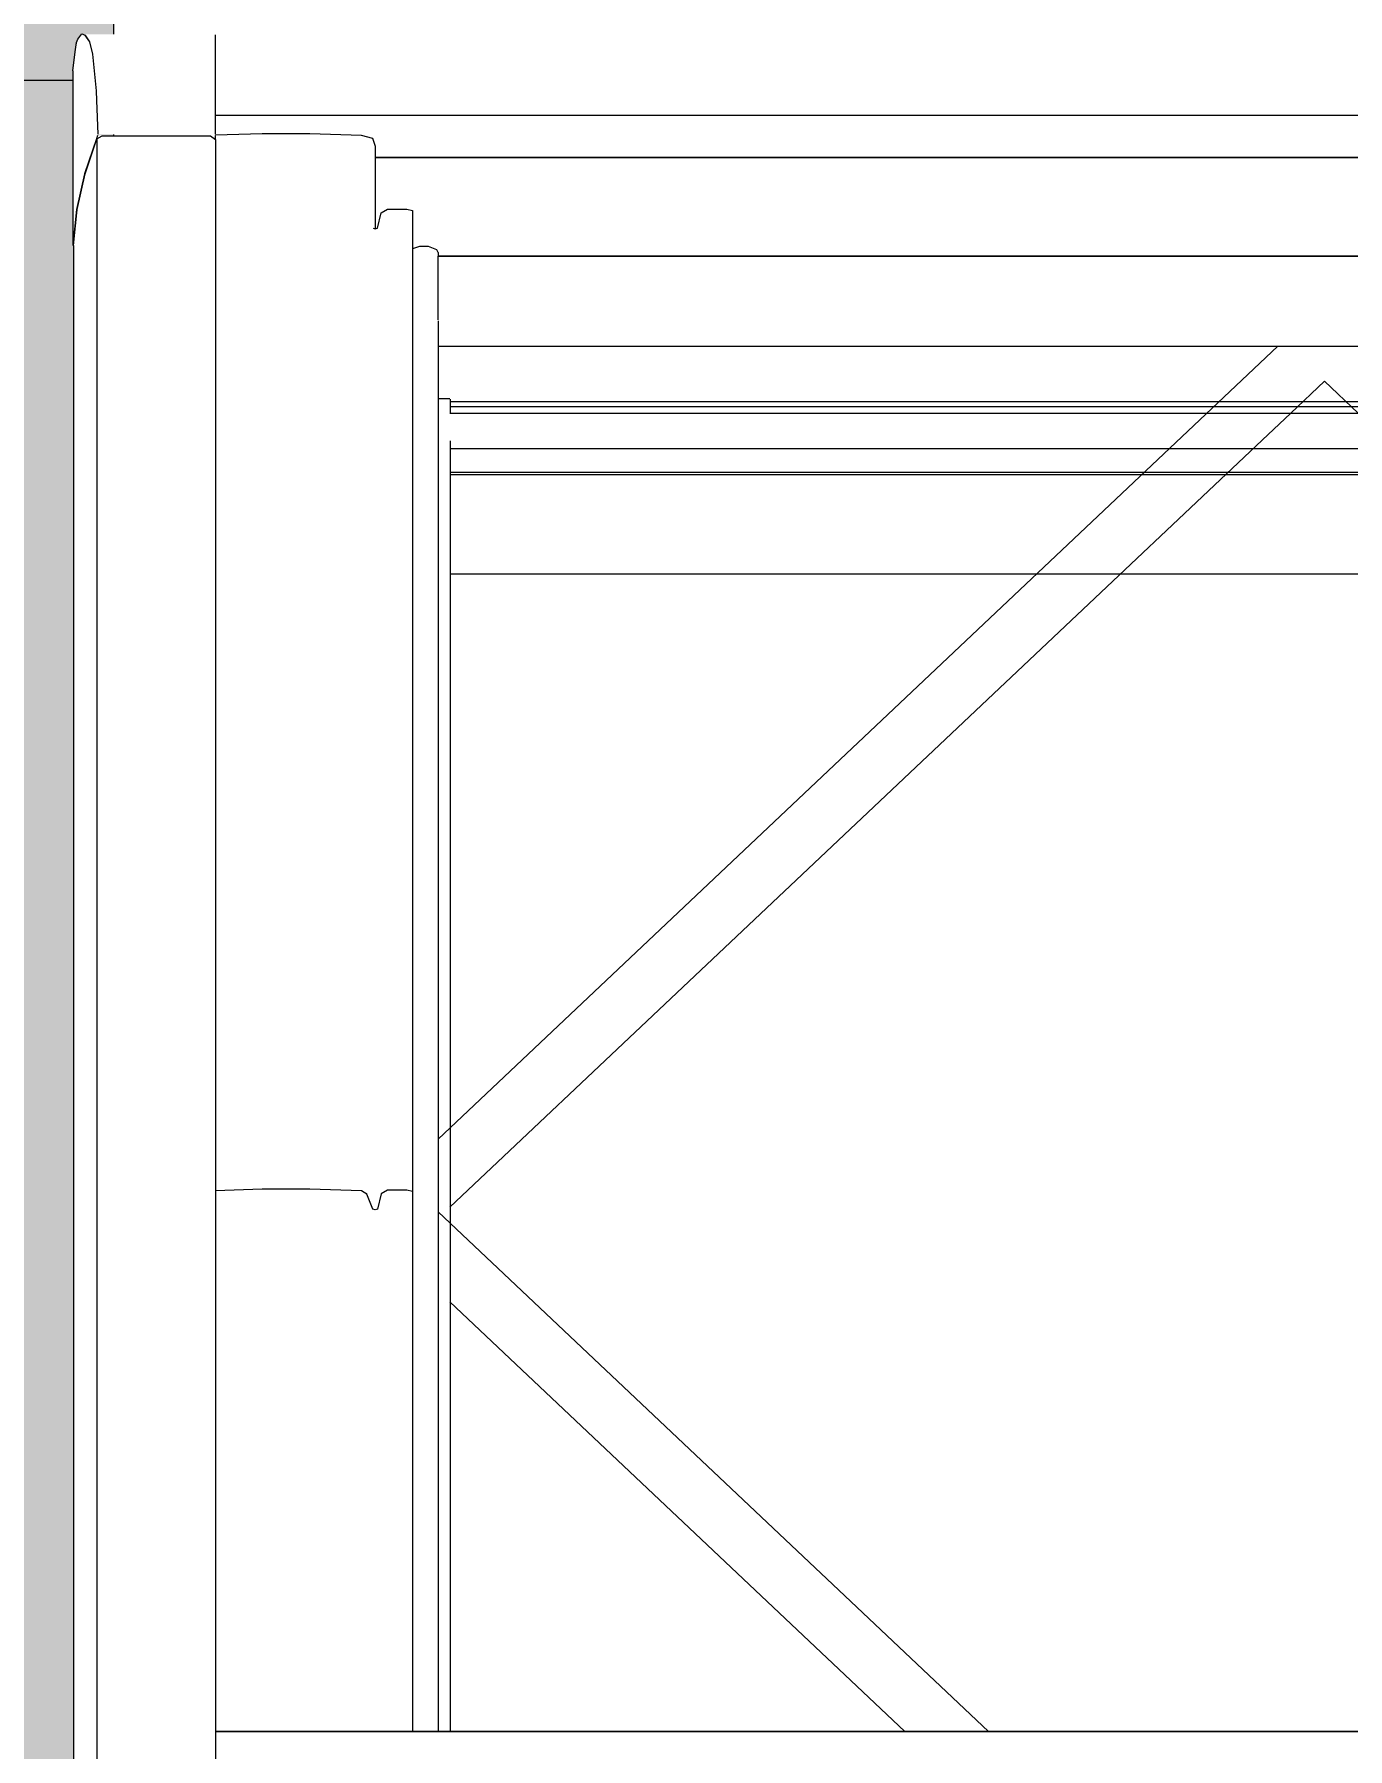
# Model space of a CAD drawing. Header units: metres. Extents: x -3 to 171, y -23 to 41.
# Drawn here: x 3.778 to 4.225, y -3.568 to -2.984 of the extents above; entities that cross this region are included whole.
import ezdxf

# ---------------------------------------------------------------- set-up
doc = ezdxf.new("R2010")
doc.units = ezdxf.units.M
doc.header["$MEASUREMENT"] = 0
doc.set_wipeout_variables(frame=1)
doc.linetypes.add('Achse', pattern=[0.004, 0.002, -0.001, 0, -0.001])
doc.linetypes.add('Wipeout_Contour', pattern=[1, 0, -1])
for name, color, linetype in [('6._Dach PP STG1_1_000 Achsraster', 7, 'Continuous'), ('6._Dach PP STG1_1_325 Dachfenster', 7, 'Continuous'), ('6._Dach PP STG1_1_330 Dachaufbau', 7, 'Continuous')]:
    doc.layers.add(name, color=color, linetype=linetype)
doc.styles.add('ERSTELLTER_STIL_2', font='')
doc.styles.get('ERSTELLTER_STIL_2').set_extended_font_data('Eurostile')

msp = doc.modelspace()

# ---------------------------------------------------------------- hatches: boundary and pattern name
at = {"layer": '6._Dach PP STG1_1_330 Dachaufbau', "linetype": 'Continuous', "lineweight": 0, "true_color": 0x000000}
h = msp.add_hatch(color=18, dxfattribs=at)
h.paths.add_polyline_path([(3.445, -0.4), (3.755, -0.4), (3.755, 0.07), (2.8, 0.07), (2.8, -0.77152), (1.05, -0.77152), (1.05, 0.07), (-0.00106, 0.07), (0.01606, -4.6), (6.325, -4.6), (6.325, -0.82361), (3.445, -0.82361)])
h.paths.add_polyline_path([(3.805, -2.1975), (5.505, -2.1975), (5.505, -3.79873), (3.805, -3.79873)], flags=0)
h.paths.add_polyline_path([(1.075, -3.79873), (1.075, -2.1975), (2.775, -2.1975), (2.775, -3.79873)], flags=0)

# ---------------------------------------------------------------- linework, layer by layer
at = {"layer": '6._Dach PP STG1_1_000 Achsraster', "color": 5, "linetype": 'Achse', "lineweight": 0, "ltscale": 1000}
msp.add_line((-1.5, -3), (21, -3), dxfattribs=at)
at = {"layer": '6._Dach PP STG1_1_325 Dachfenster', "color": 7, "linetype": 'Continuous', "lineweight": 13, "ltscale": 1000}
msp.add_line((4.21685, -1.28276), (4.21685, -3.21337), dxfattribs=at)
at = {"layer": '6._Dach PP STG1_1_330 Dachaufbau', "color": 7, "linetype": 'Continuous', "lineweight": 18, "ltscale": 1000, "flags": 128}
msp.add_lwpolyline([(3.805, -2.1975), (3.805, -3.79873)], dxfattribs=at)

# ---------------------------------------------------------------- texts
at = {"layer": '6._Dach PP STG1_1_325 Dachfenster', "color": 7, "linetype": 'Continuous', "lineweight": 13, "insert": (4.0286, -3.21414), "char_height": 0.075, "attachment_point": 7, "style": 'ERSTELLTER_STIL_2'}
msp.add_mtext('\\A1;{\\pql;\\pt0;\\fEurostile|b0|i0|c0|p0;\\W1.000000;PH 115\\fEurostile|b0|i0|c0|p0;\\W1.000000;\\A1{\\H.66x;\\S^  ;}\\fEurostile|b0|i0|c0|p0;\\W1.000000;\\fEurostile|b0|i0|c0|p0;\\W1.000000;}', dxfattribs=at)

# ---------------------------------------------------------------- next in the draw order: wipeouts: each hides what was drawn before it
at = {"color": 254, "linetype": 'Wipeout_Contour', "lineweight": 0, "ltscale": 41.465548}
msp.add_wipeout([(3.82759, -2.95926), (3.82798, -2.98422), (3.83965, -2.98422), (3.83965, -3.01187), (4.59405, -3.01187), (4.59405, -2.98422), (4.60573, -2.98422), (4.60611, -2.95926)], dxfattribs=at).dxf.layer = '6._Dach PP STG1_1_325 Dachfenster'
at = {"color": 254, "linetype": 'Wipeout_Contour', "lineweight": 0, "ltscale": 25.724822}
msp.add_wipeout([(3.79265, -3.04401), (3.79135, -3.05626), (3.79135, -3.62657), (3.79245, -3.6162), (3.79265, -3.6153)], dxfattribs=at).dxf.layer = '6._Dach PP STG1_1_325 Dachfenster'
at = {"color": 254, "linetype": 'Wipeout_Contour', "lineweight": 0, "ltscale": 29.412596}
msp.add_wipeout([(3.91495, -3.05769), (3.91495, -3.56164), (3.91545, -3.56164), (3.91545, -3.0818), (3.91535, -3.05967), (3.91545, -3.05854)], dxfattribs=at).dxf.layer = '6._Dach PP STG1_1_325 Dachfenster'
at = {"color": 254, "linetype": 'Wipeout_Contour', "lineweight": 0, "ltscale": 20.842122}
msp.add_wipeout([(3.85555, -3.37723), (3.83965, -3.37775), (3.83965, -3.56164), (3.85555, -3.56164)], dxfattribs=at).dxf.layer = '6._Dach PP STG1_1_325 Dachfenster'
at = {"color": 254, "linetype": 'Wipeout_Contour', "lineweight": 0, "ltscale": 20.97034}
msp.add_wipeout([(3.88935, -3.56164), (3.89115, -3.56164), (3.89115, -3.37886), (3.88935, -3.3778)], dxfattribs=at).dxf.layer = '6._Dach PP STG1_1_325 Dachfenster'

# ---------------------------------------------------------------- next in the draw order: wipeouts: each hides what was drawn before it
at = {"color": 254, "linetype": 'Wipeout_Contour', "lineweight": 0, "ltscale": 25.6393}
msp.add_wipeout([(3.79265, -3.04401), (3.79265, -3.6153), (3.79515, -3.60403), (3.79535, -3.60344), (3.79535, -3.03184)], dxfattribs=at).dxf.layer = '6._Dach PP STG1_1_325 Dachfenster'
at = {"color": 254, "linetype": 'Wipeout_Contour', "lineweight": 0, "ltscale": 20.994631}
msp.add_wipeout([(3.89115, -3.56164), (3.89315, -3.56164), (3.89315, -3.38402), (3.89115, -3.37886)], dxfattribs=at).dxf.layer = '6._Dach PP STG1_1_325 Dachfenster'

# ---------------------------------------------------------------- next in the draw order: wipeouts: each hides what was drawn before it
at = {"color": 254, "linetype": 'Wipeout_Contour', "lineweight": 0, "ltscale": 25.595957}
msp.add_wipeout([(3.79535, -3.03184), (3.79535, -3.60344), (3.79915, -3.59208), (3.79935, -3.59156), (3.79935, -3.01989)], dxfattribs=at).dxf.layer = '6._Dach PP STG1_1_325 Dachfenster'
at = {"color": 254, "linetype": 'Wipeout_Contour', "lineweight": 0, "ltscale": 20.940293}
msp.add_wipeout([(3.87175, -3.56164), (3.88935, -3.56164), (3.88935, -3.3778), (3.87175, -3.37723)], dxfattribs=at).dxf.layer = '6._Dach PP STG1_1_325 Dachfenster'
at = {"color": 254, "linetype": 'Wipeout_Contour', "lineweight": 0, "ltscale": 20.984043}
msp.add_wipeout([(3.89315, -3.56164), (3.89395, -3.56164), (3.89395, -3.38423), (3.89315, -3.38402)], dxfattribs=at).dxf.layer = '6._Dach PP STG1_1_325 Dachfenster'

# ---------------------------------------------------------------- next in the draw order: wipeouts: each hides what was drawn before it
at = {"color": 254, "linetype": 'Wipeout_Contour', "lineweight": 0, "ltscale": 23.932739}
msp.add_wipeout([(3.79192, -2.99035), (3.79115, -2.99685), (3.79115, -3.05626), (3.79245, -3.04401), (3.79245, -2.98718)], dxfattribs=at).dxf.layer = '6._Dach PP STG1_1_325 Dachfenster'
at = {"color": 254, "linetype": 'Wipeout_Contour', "lineweight": 0, "ltscale": 26.153164}
msp.add_wipeout([(3.80115, -3.01893), (3.79935, -3.01989), (3.79935, -3.59156), (3.7996, -3.5909), (3.80115, -3.59082)], dxfattribs=at).dxf.layer = '6._Dach PP STG1_1_325 Dachfenster'
at = {"color": 254, "linetype": 'Wipeout_Contour', "lineweight": 0, "ltscale": 20.887727}
msp.add_wipeout([(3.85555, -3.56164), (3.87175, -3.56164), (3.87175, -3.37723), (3.85555, -3.37723)], dxfattribs=at).dxf.layer = '6._Dach PP STG1_1_325 Dachfenster'
at = {"color": 254, "linetype": 'Wipeout_Contour', "lineweight": 0, "ltscale": 20.986477}
msp.add_wipeout([(3.89395, -3.56164), (3.89475, -3.56164), (3.89475, -3.38395), (3.89395, -3.38423)], dxfattribs=at).dxf.layer = '6._Dach PP STG1_1_325 Dachfenster'

# ---------------------------------------------------------------- next in the draw order: wipeouts: each hides what was drawn before it
at = {"color": 254, "linetype": 'Wipeout_Contour', "lineweight": 0, "ltscale": 28.644286}
msp.add_wipeout([(3.79285, -2.98607), (3.79245, -2.98718), (3.79245, -3.04401), (3.79515, -3.03184), (3.79515, -2.98451), (3.79416, -2.98422)], dxfattribs=at).dxf.layer = '6._Dach PP STG1_1_325 Dachfenster'
at = {"color": 254, "linetype": 'Wipeout_Contour', "lineweight": 0, "ltscale": 20.379332}
msp.add_wipeout([(3.80115, -3.01893), (3.80115, -3.59082), (3.83795, -3.59082), (3.83795, -3.01893)], dxfattribs=at).dxf.layer = '6._Dach PP STG1_1_325 Dachfenster'
at = {"color": 254, "linetype": 'Wipeout_Contour', "lineweight": 0, "ltscale": 21.00127}
msp.add_wipeout([(3.89475, -3.56164), (3.89605, -3.56164), (3.89605, -3.37879), (3.89475, -3.38395)], dxfattribs=at).dxf.layer = '6._Dach PP STG1_1_325 Dachfenster'

# ---------------------------------------------------------------- next in the draw order: wipeouts: each hides what was drawn before it
at = {"color": 254, "linetype": 'Wipeout_Contour', "lineweight": 0, "ltscale": 15.293855}
msp.add_wipeout([(3.79915, -3.01989), (3.79958, -3.01879), (3.79915, -3.00685)], dxfattribs=at).dxf.layer = '6._Dach PP STG1_1_325 Dachfenster'
at = {"color": 254, "linetype": 'Wipeout_Contour', "lineweight": 0, "ltscale": 20.435891}
msp.add_wipeout([(3.83795, -3.59082), (3.83965, -3.59082), (3.83965, -3.02019), (3.83795, -3.01893)], dxfattribs=at).dxf.layer = '6._Dach PP STG1_1_325 Dachfenster'
at = {"color": 254, "linetype": 'Wipeout_Contour', "lineweight": 0, "ltscale": 20.999273}
msp.add_wipeout([(3.89815, -3.56164), (3.90475, -3.56164), (3.90475, -3.37752), (3.89815, -3.37752)], dxfattribs=at).dxf.layer = '6._Dach PP STG1_1_325 Dachfenster'

# ---------------------------------------------------------------- next in the draw order: wipeouts: each hides what was drawn before it
at = {"color": 254, "linetype": 'Wipeout_Contour', "lineweight": 0, "ltscale": 38.044314}
msp.add_wipeout([(3.79515, -2.98451), (3.79515, -3.03184), (3.79915, -3.01989), (3.79915, -3.00685), (3.79903, -3.00365), (3.79782, -2.99113), (3.79686, -2.98692), (3.79545, -2.98457)], dxfattribs=at).dxf.layer = '6._Dach PP STG1_1_325 Dachfenster'
at = {"color": 254, "linetype": 'Wipeout_Contour', "lineweight": 0, "ltscale": 20.184212}
msp.add_wipeout([(3.83965, -3.04403), (3.83965, -3.37775), (3.85555, -3.37723), (3.85555, -3.04351)], dxfattribs=at).dxf.layer = '6._Dach PP STG1_1_325 Dachfenster'
at = {"color": 254, "linetype": 'Wipeout_Contour', "lineweight": 0, "ltscale": 20.99055}
msp.add_wipeout([(3.89605, -3.37879), (3.89605, -3.56164), (3.89815, -3.56164), (3.89815, -3.37752)], dxfattribs=at).dxf.layer = '6._Dach PP STG1_1_325 Dachfenster'
at = {"color": 254, "linetype": 'Wipeout_Contour', "lineweight": 0, "ltscale": 21.013534}
msp.add_wipeout([(3.90475, -3.56164), (3.90665, -3.56164), (3.90665, -3.37801), (3.90475, -3.37752)], dxfattribs=at).dxf.layer = '6._Dach PP STG1_1_325 Dachfenster'

# ---------------------------------------------------------------- next in the draw order: wipeouts: each hides what was drawn before it
at = {"color": 254, "linetype": 'Wipeout_Contour', "lineweight": 0, "ltscale": 19.469616}
msp.add_wipeout([(3.79545, -2.98457), (3.79686, -2.98692), (3.83965, -2.98692), (3.83965, -2.98457)], dxfattribs=at).dxf.layer = '6._Dach PP STG1_1_325 Dachfenster'
at = {"color": 254, "linetype": 'Wipeout_Contour', "lineweight": 0, "ltscale": 20.329113}
msp.add_wipeout([(3.89115, -3.04514), (3.89115, -3.37886), (3.89315, -3.38402), (3.89315, -3.0503)], dxfattribs=at).dxf.layer = '6._Dach PP STG1_1_325 Dachfenster'
at = {"color": 254, "linetype": 'Wipeout_Contour', "lineweight": 0, "ltscale": 20.643885}
msp.add_wipeout([(3.90665, -3.05731), (3.90665, -3.56164), (3.90905, -3.56164), (3.90905, -3.05649)], dxfattribs=at).dxf.layer = '6._Dach PP STG1_1_325 Dachfenster'

# ---------------------------------------------------------------- next in the draw order: wipeouts: each hides what was drawn before it
at = {"color": 254, "linetype": 'Wipeout_Contour', "lineweight": 0, "ltscale": 20.285404}
msp.add_wipeout([(3.88935, -3.04408), (3.87175, -3.04351), (3.87175, -3.37723), (3.88935, -3.3778)], dxfattribs=at).dxf.layer = '6._Dach PP STG1_1_325 Dachfenster'
at = {"color": 254, "linetype": 'Wipeout_Contour', "lineweight": 0, "ltscale": 20.651141}
msp.add_wipeout([(3.90905, -3.05649), (3.90905, -3.56164), (3.91215, -3.56164), (3.91215, -3.05656)], dxfattribs=at).dxf.layer = '6._Dach PP STG1_1_325 Dachfenster'

# ---------------------------------------------------------------- next in the draw order: wipeouts: each hides what was drawn before it
at = {"color": 254, "linetype": 'Wipeout_Contour', "lineweight": 0, "ltscale": 20.232909}
msp.add_wipeout([(3.85555, -3.04351), (3.85555, -3.37723), (3.87175, -3.37723), (3.87175, -3.04351)], dxfattribs=at).dxf.layer = '6._Dach PP STG1_1_325 Dachfenster'
at = {"color": 254, "linetype": 'Wipeout_Contour', "lineweight": 0, "ltscale": 20.361431}
msp.add_wipeout([(3.90475, -3.04383), (3.90475, -3.37752), (3.90665, -3.37801), (3.90665, -3.04433)], dxfattribs=at).dxf.layer = '6._Dach PP STG1_1_325 Dachfenster'
at = {"color": 254, "linetype": 'Wipeout_Contour', "lineweight": 0, "ltscale": 20.315614}
msp.add_wipeout([(3.88935, -3.04408), (3.88935, -3.3778), (3.89115, -3.37886), (3.89115, -3.04514)], dxfattribs=at).dxf.layer = '6._Dach PP STG1_1_325 Dachfenster'
at = {"color": 254, "linetype": 'Wipeout_Contour', "lineweight": 0, "ltscale": 20.662068}
msp.add_wipeout([(3.91215, -3.05656), (3.91215, -3.56164), (3.91495, -3.56164), (3.91495, -3.05769)], dxfattribs=at).dxf.layer = '6._Dach PP STG1_1_325 Dachfenster'

# ---------------------------------------------------------------- next in the draw order: linework, layer by layer
at = {"layer": '6._Dach PP STG1_1_325 Dachfenster', "color": 7, "linetype": 'Continuous', "lineweight": 13, "ltscale": 1000, "flags": 128}
msp.add_lwpolyline([(3.88935, -3.3778), (3.87175, -3.37723), (3.85555, -3.37723), (3.83965, -3.37775)], dxfattribs=at)

# ---------------------------------------------------------------- next in the draw order: wipeouts: each hides what was drawn before it
at = {"color": 254, "linetype": 'Wipeout_Contour', "lineweight": 0, "ltscale": 19.693838}
msp.add_wipeout([(3.83965, -3.04403), (3.85555, -3.04351), (3.85555, -3.0182), (3.83965, -3.01871)], dxfattribs=at).dxf.layer = '6._Dach PP STG1_1_325 Dachfenster'
at = {"color": 254, "linetype": 'Wipeout_Contour', "lineweight": 0, "ltscale": 20.34258}
msp.add_wipeout([(3.89395, -3.05055), (3.89395, -3.38423), (3.89475, -3.38395), (3.89475, -3.05027)], dxfattribs=at).dxf.layer = '6._Dach PP STG1_1_325 Dachfenster'
at = {"color": 254, "linetype": 'Wipeout_Contour', "lineweight": 0, "ltscale": 21.016375}
msp.add_wipeout([(3.91535, -3.07049), (4.51835, -3.07049), (4.51835, -3.05988), (3.91535, -3.05988)], dxfattribs=at).dxf.layer = '6._Dach PP STG1_1_325 Dachfenster'
at = {"color": 254, "linetype": 'Wipeout_Contour', "lineweight": 0, "ltscale": 21.044332}
msp.add_wipeout([(3.91535, -3.07982), (4.51835, -3.07982), (4.51835, -3.0748), (3.91535, -3.0748)], dxfattribs=at).dxf.layer = '6._Dach PP STG1_1_325 Dachfenster'
at = {"color": 254, "linetype": 'Wipeout_Contour', "lineweight": 0, "ltscale": 22.265965}
msp.add_wipeout([(3.83965, -3.56177), (3.83965, -3.56751), (4.59405, -3.56751), (4.59405, -3.56177)], dxfattribs=at).dxf.layer = '6._Dach PP STG1_1_325 Dachfenster'

# ---------------------------------------------------------------- next in the draw order: wipeouts: each hides what was drawn before it
at = {"color": 254, "linetype": 'Wipeout_Contour', "lineweight": 0, "ltscale": 19.747847}
msp.add_wipeout([(3.85555, -3.0182), (3.85555, -3.04351), (3.87175, -3.04351), (3.87175, -3.0182)], dxfattribs=at).dxf.layer = '6._Dach PP STG1_1_325 Dachfenster'
at = {"color": 254, "linetype": 'Wipeout_Contour', "lineweight": 0, "ltscale": 25.312763}
msp.add_wipeout([(3.89315, -3.0503), (3.89315, -3.38402), (3.89395, -3.38423), (3.89395, -3.05055), (3.89325, -3.05036)], dxfattribs=at).dxf.layer = '6._Dach PP STG1_1_325 Dachfenster'
at = {"color": 254, "linetype": 'Wipeout_Contour', "lineweight": 0, "ltscale": 21.033309}
msp.add_wipeout([(3.91535, -3.0748), (4.51835, -3.0748), (4.51835, -3.07049), (3.91535, -3.07049)], dxfattribs=at).dxf.layer = '6._Dach PP STG1_1_325 Dachfenster'
at = {"color": 254, "linetype": 'Wipeout_Contour', "lineweight": 0, "ltscale": 31.526783}
msp.add_wipeout([(3.91535, -3.08067), (3.91535, -3.08153), (3.91545, -3.08258), (4.51825, -3.08258), (4.51825, -3.0818), (4.51835, -3.08067)], dxfattribs=at).dxf.layer = '6._Dach PP STG1_1_325 Dachfenster'
at = {"color": 254, "linetype": 'Wipeout_Contour', "lineweight": 0, "ltscale": 16.313975}
msp.add_wipeout([(4.59405, -3.56164), (3.83965, -3.56164), (4.59405, -3.56177)], dxfattribs=at).dxf.layer = '6._Dach PP STG1_1_325 Dachfenster'

# ---------------------------------------------------------------- next in the draw order: linework, layer by layer
at = {"layer": '6._Dach PP STG1_1_325 Dachfenster', "color": 7, "linetype": 'Continuous', "lineweight": 13, "ltscale": 1000, "flags": 128}
msp.add_lwpolyline([(3.89115, -3.37886), (3.88935, -3.3778)], dxfattribs=at)

# ---------------------------------------------------------------- next in the draw order: wipeouts: each hides what was drawn before it
at = {"color": 254, "linetype": 'Wipeout_Contour', "lineweight": 0, "ltscale": 20.335957}
msp.add_wipeout([(3.89475, -3.05027), (3.89475, -3.38395), (3.89605, -3.37879), (3.89605, -3.04511)], dxfattribs=at).dxf.layer = '6._Dach PP STG1_1_325 Dachfenster'
at = {"color": 254, "linetype": 'Wipeout_Contour', "lineweight": 0, "ltscale": 21.057586}
msp.add_wipeout([(3.91545, -3.08258), (3.91545, -3.08364), (4.51825, -3.08364), (4.51825, -3.08258)], dxfattribs=at).dxf.layer = '6._Dach PP STG1_1_325 Dachfenster'
at = {"color": 254, "linetype": 'Wipeout_Contour', "lineweight": 0, "ltscale": 16.715913}
msp.add_wipeout([(4.10259, -3.56164), (3.91545, -3.3849), (3.91545, -3.56164)], dxfattribs=at).dxf.layer = '6._Dach PP STG1_1_325 Dachfenster'

# ---------------------------------------------------------------- next in the draw order: linework, layer by layer
at = {"layer": '6._Dach PP STG1_1_325 Dachfenster', "color": 7, "linetype": 'Continuous', "lineweight": 13, "ltscale": 1000, "flags": 128}
for points in [[(3.89395, -3.38423), (3.89315, -3.38402)], [(3.89475, -3.38395), (3.89395, -3.38423)]]:
    msp.add_lwpolyline(points, dxfattribs=at)

# ---------------------------------------------------------------- next in the draw order: wipeouts: each hides what was drawn before it
at = {"color": 254, "linetype": 'Wipeout_Contour', "lineweight": 0, "ltscale": 20.335508}
msp.add_wipeout([(3.89815, -3.04383), (3.89605, -3.04511), (3.89605, -3.37879), (3.89815, -3.37752)], dxfattribs=at).dxf.layer = '6._Dach PP STG1_1_325 Dachfenster'
at = {"color": 254, "linetype": 'Wipeout_Contour', "lineweight": 0, "ltscale": 21.050859}
msp.add_wipeout([(3.91535, -3.07982), (3.91535, -3.08067), (4.51835, -3.08067), (4.51835, -3.07982)], dxfattribs=at).dxf.layer = '6._Dach PP STG1_1_325 Dachfenster'
at = {"color": 254, "linetype": 'Wipeout_Contour', "lineweight": 0, "ltscale": 21.059544}
msp.add_wipeout([(3.91545, -3.08364), (3.91545, -3.08428), (4.51825, -3.08428), (4.51825, -3.08364)], dxfattribs=at).dxf.layer = '6._Dach PP STG1_1_325 Dachfenster'

# ---------------------------------------------------------------- next in the draw order: linework, layer by layer
at = {"layer": '6._Dach PP STG1_1_325 Dachfenster', "color": 7, "linetype": 'Continuous', "lineweight": 13, "ltscale": 1000, "flags": 128}
msp.add_lwpolyline([(3.89315, -3.38402), (3.89115, -3.37886)], dxfattribs=at)

# ---------------------------------------------------------------- next in the draw order: wipeouts: each hides what was drawn before it
at = {"color": 254, "linetype": 'Wipeout_Contour', "lineweight": 0, "ltscale": 19.468721}
msp.add_wipeout([(3.89315, -3.01983), (3.89115, -3.04514), (3.89315, -3.05023), (3.89415, -3.02258)], dxfattribs=at).dxf.layer = '6._Dach PP STG1_1_325 Dachfenster'
at = {"color": 254, "linetype": 'Wipeout_Contour', "lineweight": 0, "ltscale": 20.34851}
msp.add_wipeout([(3.90475, -3.04383), (3.89815, -3.04383), (3.89815, -3.37752), (3.90475, -3.37752)], dxfattribs=at).dxf.layer = '6._Dach PP STG1_1_325 Dachfenster'
at = {"color": 254, "linetype": 'Wipeout_Contour', "lineweight": 0, "ltscale": 21.068793}
msp.add_wipeout([(3.91545, -3.09043), (4.51825, -3.09043), (4.51825, -3.08499), (3.91545, -3.08499)], dxfattribs=at).dxf.layer = '6._Dach PP STG1_1_325 Dachfenster'

# ---------------------------------------------------------------- next in the draw order: linework, layer by layer
at = {"layer": '6._Dach PP STG1_1_325 Dachfenster', "color": 7, "linetype": 'Continuous', "lineweight": 13, "ltscale": 1000, "flags": 128}
for points in [[(3.89605, -3.37879), (3.89475, -3.38395)], [(3.89815, -3.37752), (3.89605, -3.37879)], [(3.90665, -3.37801), (3.90475, -3.37752), (3.89815, -3.37752)]]:
    msp.add_lwpolyline(points, dxfattribs=at)

# ---------------------------------------------------------------- next in the draw order: wipeouts: each hides what was drawn before it
at = {"color": 254, "linetype": 'Wipeout_Contour', "lineweight": 0, "ltscale": 19.801034}
msp.add_wipeout([(3.88935, -3.01876), (3.87175, -3.0182), (3.87175, -3.04351), (3.88935, -3.04408)], dxfattribs=at).dxf.layer = '6._Dach PP STG1_1_325 Dachfenster'
at = {"color": 254, "linetype": 'Wipeout_Contour', "lineweight": 0, "ltscale": 14.921473}
msp.add_wipeout([(3.89315, -3.05023), (3.89395, -3.05055), (3.89415, -3.02258)], dxfattribs=at).dxf.layer = '6._Dach PP STG1_1_325 Dachfenster'
at = {"color": 254, "linetype": 'Wipeout_Contour', "lineweight": 0, "ltscale": 74.058202}
msp.add_wipeout([(3.90665, -3.05274), (3.90665, -3.05731), (3.90905, -3.05649), (3.91215, -3.05656), (3.91495, -3.05769), (3.91545, -3.05854), (3.91545, -3.05967), (4.51825, -3.05967), (4.51825, -3.05854), (4.51875, -3.05769), (4.52155, -3.05656), (4.52465, -3.05649), (4.52705, -3.05731), (4.52705, -3.05274)], dxfattribs=at).dxf.layer = '6._Dach PP STG1_1_325 Dachfenster'
at = {"color": 254, "linetype": 'Wipeout_Contour', "lineweight": 0, "ltscale": 21.061138}
msp.add_wipeout([(3.91545, -3.08499), (4.51825, -3.08499), (4.51825, -3.08428), (3.91545, -3.08428)], dxfattribs=at).dxf.layer = '6._Dach PP STG1_1_325 Dachfenster'
at = {"color": 254, "linetype": 'Wipeout_Contour', "lineweight": 0, "ltscale": 15.513392}
msp.add_wipeout([(3.91545, -3.36016), (4.20098, -3.0905), (3.91545, -3.0905)], dxfattribs=at).dxf.layer = '6._Dach PP STG1_1_325 Dachfenster'

# ---------------------------------------------------------------- next in the draw order: linework, layer by layer
at = {"layer": '6._Dach PP STG1_1_325 Dachfenster', "color": 7, "linetype": 'Continuous', "lineweight": 13, "ltscale": 1000, "flags": 128}
for points in [[(3.90905, -3.05649), (3.90665, -3.05731)], [(3.91215, -3.05656), (3.90905, -3.05649)], [(3.91495, -3.05769), (3.91215, -3.05656)], [(3.91545, -3.05854), (3.91495, -3.05769)], [(3.91535, -3.05967), (4.51835, -3.05967)], [(3.91535, -3.05988), (3.91535, -3.07049), (3.91535, -3.0748), (3.91535, -3.07982), (3.91535, -3.08067), (3.91535, -3.08153)], [(3.91545, -3.05854), (3.91545, -3.05967)]]:
    msp.add_lwpolyline(points, dxfattribs=at)

# ---------------------------------------------------------------- next in the draw order: wipeouts: each hides what was drawn before it
at = {"color": 254, "linetype": 'Wipeout_Contour', "lineweight": 0, "ltscale": 14.953398}
msp.add_wipeout([(3.89315, -3.01983), (3.88935, -3.01876), (3.88935, -3.04408)], dxfattribs=at).dxf.layer = '6._Dach PP STG1_1_325 Dachfenster'
at = {"color": 254, "linetype": 'Wipeout_Contour', "lineweight": 0, "ltscale": 43.51063}
msp.add_wipeout([(3.91545, -3.3849), (4.10259, -3.56164), (4.33111, -3.56164), (4.51825, -3.3849), (4.51825, -3.36016), (4.23273, -3.0905), (4.20098, -3.0905), (3.91545, -3.36016)], dxfattribs=at).dxf.layer = '6._Dach PP STG1_1_325 Dachfenster'

# ---------------------------------------------------------------- next in the draw order: linework, layer by layer
at = {"layer": '6._Dach PP STG1_1_325 Dachfenster', "color": 7, "linetype": 'Continuous', "lineweight": 13, "ltscale": 1000, "flags": 128}
for points in [[(3.91545, -3.0818), (3.91545, -3.56164)], [(3.91545, -3.09043), (4.51825, -3.09043)], [(4.20098, -3.0905), (3.91545, -3.36016)], [(3.91545, -3.0905), (4.51825, -3.0905)], [(4.21685, -3.10238), (4.2054, -3.1132), (4.19566, -3.12239), (3.91942, -3.38328)], [(4.21685, -3.10238), (4.22831, -3.1132), (4.23804, -3.12239), (4.51429, -3.38328)], [(3.91545, -3.10825), (3.91935, -3.10825)], [(3.91942, -3.1132), (4.51429, -3.1132)], [(3.91955, -3.10846), (3.91955, -3.1132)], [(3.91955, -3.10931), (4.51415, -3.10931)], [(3.91955, -3.11101), (4.51415, -3.11101)], [(3.91955, -3.12267), (3.91955, -3.56164)], [(3.91955, -3.12522), (4.51415, -3.12522)], [(3.91955, -3.13335), (4.51415, -3.13335)], [(3.91955, -3.13413), (4.51415, -3.13413)], [(3.91955, -3.16786), (4.51415, -3.16786)], [(4.10259, -3.56164), (3.91545, -3.3849)], [(4.07414, -3.56164), (3.91942, -3.41552)], [(4.59405, -3.56164), (3.83965, -3.56164)]]:
    msp.add_lwpolyline(points, dxfattribs=at)

# ---------------------------------------------------------------- next in the draw order: wipeouts: each hides what was drawn before it
at = {"color": 254, "linetype": 'Wipeout_Contour', "lineweight": 0, "ltscale": 15.124579}
msp.add_wipeout([(3.88935, -3.04408), (3.89115, -3.04514), (3.89315, -3.01983)], dxfattribs=at).dxf.layer = '6._Dach PP STG1_1_325 Dachfenster'

# ---------------------------------------------------------------- next in the draw order: wipeouts: each hides what was drawn before it
at = {"color": 254, "linetype": 'Wipeout_Contour', "lineweight": 0, "ltscale": 20.945091}
msp.add_wipeout([(3.89415, -3.03818), (4.53955, -3.03818), (4.53955, -3.02622), (3.89415, -3.02622)], dxfattribs=at).dxf.layer = '6._Dach PP STG1_1_325 Dachfenster'

# ---------------------------------------------------------------- next in the draw order: wipeouts: each hides what was drawn before it
at = {"color": 254, "linetype": 'Wipeout_Contour', "lineweight": 0, "ltscale": 83.34721}
msp.add_wipeout([(4.59405, -3.01187), (3.83965, -3.01187), (3.83965, -3.01871), (3.85555, -3.0182), (3.87175, -3.0182), (3.88935, -3.01876), (3.89315, -3.01983), (3.89415, -3.02258), (3.89415, -3.02615), (4.53955, -3.02615), (4.53955, -3.02258), (4.54055, -3.01983), (4.54435, -3.01876), (4.56195, -3.0182), (4.57815, -3.0182), (4.59405, -3.01871)], dxfattribs=at).dxf.layer = '6._Dach PP STG1_1_325 Dachfenster'
at = {"color": 254, "linetype": 'Wipeout_Contour', "lineweight": 0, "ltscale": 83.851679}
msp.add_wipeout([(3.89415, -3.03818), (3.89415, -3.05048), (3.89475, -3.05027), (3.89605, -3.04511), (3.89815, -3.04383), (3.90475, -3.04383), (3.90665, -3.04433), (3.90665, -3.05274), (4.52705, -3.05274), (4.52705, -3.04433), (4.52895, -3.04383), (4.53555, -3.04383), (4.53765, -3.0451), (4.53895, -3.05027), (4.53955, -3.05048), (4.53955, -3.03818)], dxfattribs=at).dxf.layer = '6._Dach PP STG1_1_325 Dachfenster'

# ---------------------------------------------------------------- next in the draw order: linework, layer by layer
at = {"layer": '6._Dach PP STG1_1_325 Dachfenster', "color": 7, "linetype": 'Continuous', "lineweight": 13, "ltscale": 1000, "flags": 128}
for points in [[(3.89415, -3.02258), (3.89315, -3.01983)], [(3.89415, -3.05048), (3.89415, -3.02258)], [(3.89415, -3.02615), (4.53955, -3.02615)], [(3.89605, -3.04511), (3.89815, -3.04383)], [(3.89815, -3.04383), (3.90475, -3.04383), (3.90665, -3.04433)], [(3.89475, -3.05027), (3.89605, -3.04511)], [(3.90665, -3.04433), (3.90665, -3.37801), (3.90665, -3.56164)], [(3.89325, -3.05036), (3.89395, -3.05055)], [(3.89395, -3.05055), (3.89475, -3.05027)]]:
    msp.add_lwpolyline(points, dxfattribs=at)

# ---------------------------------------------------------------- next in the draw order: wipeouts: each hides what was drawn before it
at = {"color": 254, "linetype": 'Wipeout_Contour', "lineweight": 0, "ltscale": 24.63765}
msp.add_wipeout([(3.79903, -3.00365), (3.79915, -3.00685), (3.79966, -3.01836), (3.83965, -3.01836), (3.83965, -3.00365)], dxfattribs=at).dxf.layer = '6._Dach PP STG1_1_325 Dachfenster'

# ---------------------------------------------------------------- next in the draw order: linework, layer by layer
at = {"layer": '6._Dach PP STG1_1_325 Dachfenster', "color": 7, "linetype": 'Continuous', "lineweight": 13, "ltscale": 1000, "flags": 128}
msp.add_lwpolyline([(3.83965, -3.01187), (4.59405, -3.01187)], dxfattribs=at)

# ---------------------------------------------------------------- next in the draw order: wipeouts: each hides what was drawn before it
at = {"color": 254, "linetype": 'Wipeout_Contour', "lineweight": 0, "ltscale": 19.504804}
msp.add_wipeout([(3.83965, -2.99113), (3.79782, -2.99113), (3.79903, -3.00365), (3.83965, -3.00365)], dxfattribs=at).dxf.layer = '6._Dach PP STG1_1_325 Dachfenster'
at = {"color": 254, "linetype": 'Wipeout_Contour', "lineweight": 0, "ltscale": 58.41589}
msp.add_wipeout([(3.79115, -3.05626), (3.79265, -3.04401), (3.79535, -3.03184), (3.79935, -3.01989), (3.80115, -3.01893), (3.83795, -3.01893), (3.83965, -3.02019), (3.83965, -3.01879), (3.79958, -3.01879), (3.79915, -3.01989), (3.79515, -3.03184), (3.79245, -3.04401)], dxfattribs=at).dxf.layer = '6._Dach PP STG1_1_325 Dachfenster'

# ---------------------------------------------------------------- next in the draw order: linework, layer by layer
at = {"layer": '6._Dach PP STG1_1_325 Dachfenster', "color": 7, "linetype": 'Continuous', "lineweight": 13, "ltscale": 1000, "flags": 128}
for points in [[(3.79115, -2.99685), (3.79115, -3.05626)], [(3.79958, -3.01879), (3.79915, -3.01989), (3.79515, -3.03184), (3.79245, -3.04401), (3.79115, -3.05626)], [(3.79135, -3.05626), (3.79265, -3.04401), (3.79535, -3.03184), (3.79935, -3.01989)], [(3.79935, -3.01989), (3.80115, -3.01893)], [(3.79935, -3.01989), (3.79935, -3.59156)], [(3.80115, -3.01893), (3.83795, -3.01893)], [(3.83795, -3.01893), (3.83965, -3.02019)], [(3.89315, -3.01983), (3.88935, -3.01876), (3.87175, -3.0182), (3.85555, -3.0182), (3.83965, -3.01871)], [(3.83965, -3.02019), (3.83965, -3.01879)], [(3.83965, -3.02019), (3.83965, -3.59082)], [(3.79135, -3.05626), (3.79135, -3.62657)]]:
    msp.add_lwpolyline(points, dxfattribs=at)

# ---------------------------------------------------------------- next in the draw order: wipeouts: each hides what was drawn before it
at = {"color": 254, "linetype": 'Wipeout_Contour', "lineweight": 0, "ltscale": 19.486829}
msp.add_wipeout([(3.83965, -2.98692), (3.79686, -2.98692), (3.79782, -2.99113), (3.83965, -2.99113)], dxfattribs=at).dxf.layer = '6._Dach PP STG1_1_325 Dachfenster'

# ---------------------------------------------------------------- next in the draw order: wipeouts: each hides what was drawn before it
at = {"color": 254, "linetype": 'Wipeout_Contour', "lineweight": 0, "ltscale": 15.20684}
msp.add_wipeout([(3.79416, -2.98422), (3.79515, -2.98451), (3.83965, -2.98457)], dxfattribs=at).dxf.layer = '6._Dach PP STG1_1_325 Dachfenster'

# ---------------------------------------------------------------- next in the draw order: linework, layer by layer
at = {"layer": '6._Dach PP STG1_1_325 Dachfenster', "color": 7, "linetype": 'Continuous', "lineweight": 13, "ltscale": 1000, "flags": 128}
for points in [[(3.79115, -2.99685), (3.79192, -2.99035), (3.79245, -2.98718), (3.79285, -2.98607), (3.79416, -2.98422), (3.79515, -2.98451), (3.79686, -2.98692), (3.79782, -2.99113), (3.79903, -3.00365), (3.79915, -3.00685), (3.79966, -3.01836)], [(3.83965, -3.01836), (3.83965, -3.00365), (3.83965, -2.99113), (3.83965, -2.98692), (3.83965, -2.98457)]]:
    msp.add_lwpolyline(points, dxfattribs=at)

doc.saveas('drawing.dxf')
